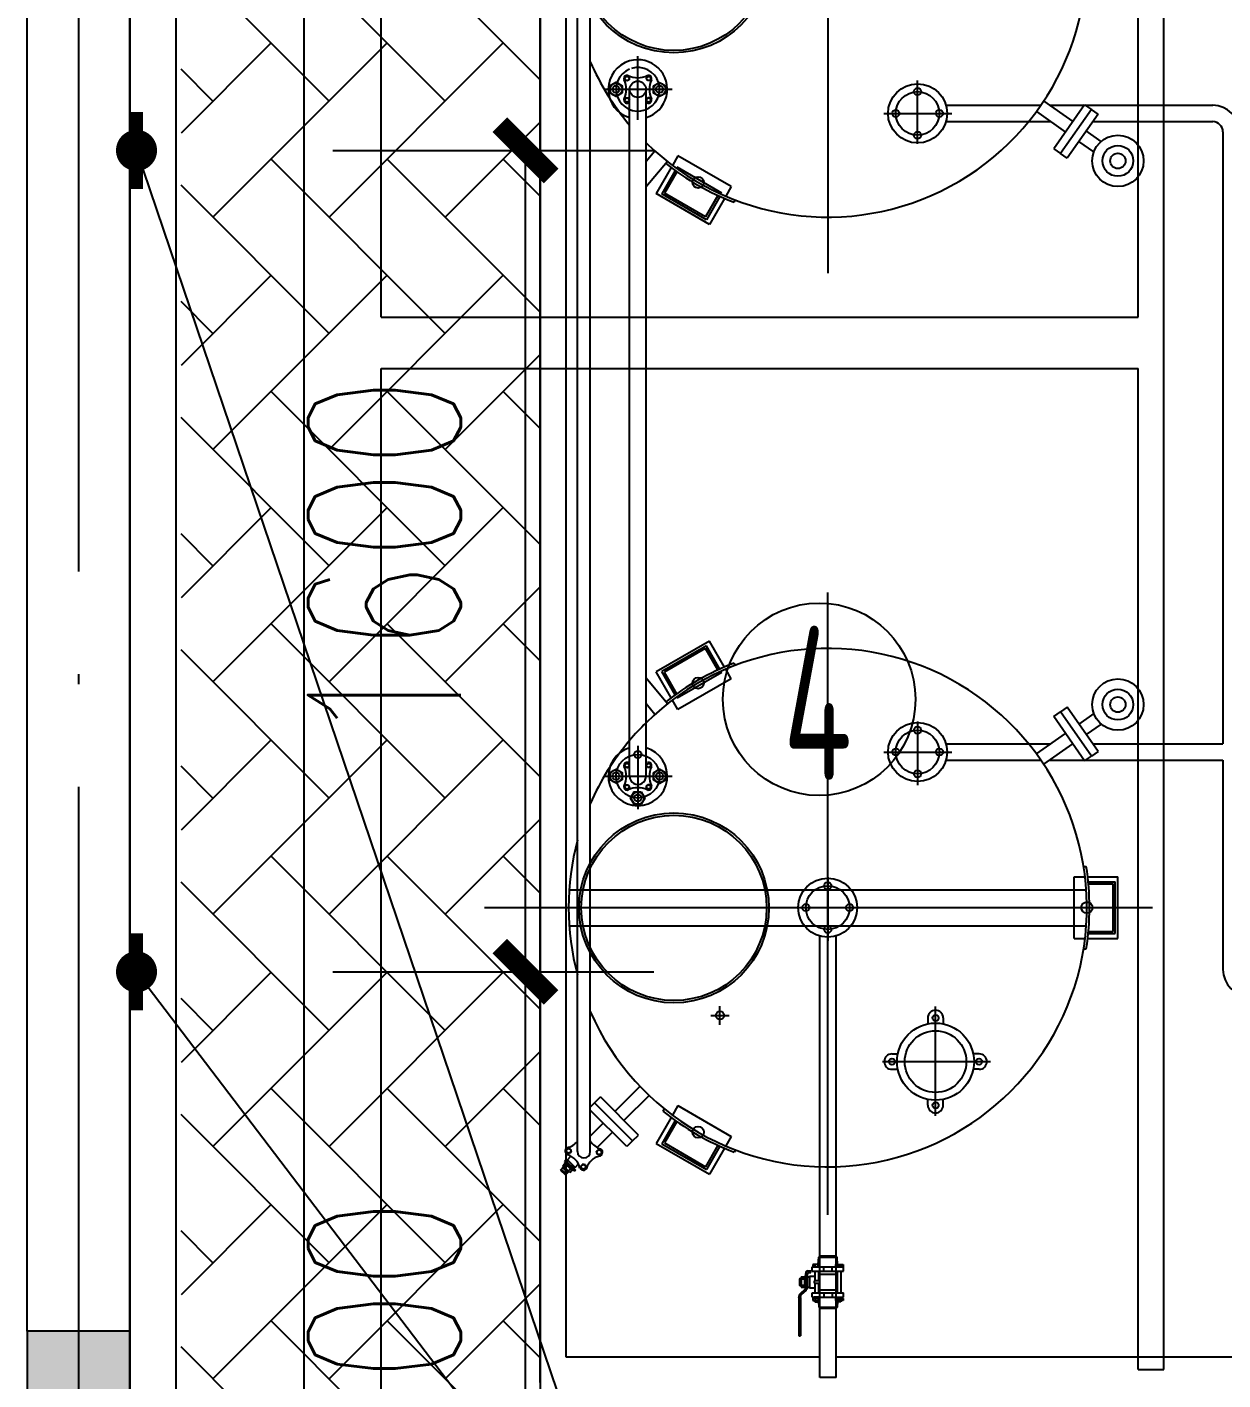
# Model space of a CAD drawing. Extents: x 36816 to 262577, y 14502 to 89811.
# Drawn here: x 211736 to 214066, y 42072 to 44707 of the extents above; entities that cross this region are included whole.
import ezdxf
from ezdxf.enums import TextEntityAlignment as Align

# ---------------------------------------------------------------- set-up
doc = ezdxf.new("R2010")
doc.units = 0
doc.header["$LTSCALE"] = 1000
doc.header["$MEASUREMENT"] = 0
doc.linetypes.add('DOTE', pattern=[2.42, 2, -0.2, 0.02, -0.2])
doc.layers.get('0').update_dxf_attribs({"color": 8})
doc.layers.get('Defpoints').update_dxf_attribs({"color": 8})
for name, color, linetype in [('3T_WOOD', 8, 'Continuous'), ('COLUMN', 8, 'Continuous'), ('DIM_LEAD', 8, 'Continuous'), ('DIM_SYMB', 8, 'Continuous'), ('DOTE', 8, 'DOTE'), ('PUB_DIM', 8, 'Continuous'), ('PUB_HATCH', 8, 'Continuous'), ('WALL', 8, 'Continuous'), ('设备', 8, 'Continuous')]:
    doc.layers.add(name, color=color, linetype=linetype)
doc.styles.add('_TCH_DIM_T3', font='simplex.shx', dxfattribs={"width": 0.705882, "bigfont": 'gbcbig.shx'})
doc.styles.get("Standard").update_dxf_attribs({"font": 'gbenor.shx', "bigfont": 'gbcbig.shx'})
doc.dimstyles.new('_TCH_ARCH&&100', dxfattribs={"dimtxt": 297.5, "dimasz": 100, "dimexe": 250, "dimexo": 300, "dimgap": 126.25, "dimtad": 1, "dimdec": 0, "dimzin": 0, "dimdsep": 46, "dimtxsty": '_TCH_DIM_T3', "dimblk": 'ARCHTICK', "dimcen": 0.09, "dimclrt": 7, "dimazin": 2, "dimtfac": 1, "dimtdec": 0, "dimtix": 1, "dimtmove": 2, "dimatfit": 3, "dimldrblk": 'ARCHTICK', "dimfxl": 0, "dimtolj": 1, "dimtzin": 0, "dimarcsym": 0})

# ---------------------------------------------------------------- blocks, each defined once
blk = doc.blocks.new('_ArchTick')
at = {"color": 0, "linetype": 'ByBlock', "const_width": 0.4}
blk.add_lwpolyline([(-0.5, -0.5), (0.5, 0.5)], dxfattribs=at)
blk = doc.blocks.new('*D29')
at = {"layer": 'Defpoints', "color": 0, "transparency": 16777216}
for p in [(212031.6, 44466.9), (212707, 44466.9), (212031.6, 42866.9)]:
    blk.add_point(p, dxfattribs=at)
at = {"layer": 'PUB_DIM', "color": 0, "lineweight": -2, "transparency": 16777216}
for p, q in [((212331.6, 44466.9), (212957, 44466.9)), ((212707, 42866.9), (212707, 44466.9)), ((212331.6, 42866.9), (212957, 42866.9))]:
    blk.add_line(p, q, dxfattribs=at)
at = {"layer": 'PUB_DIM', "color": 0, "lineweight": -2, "transparency": 16777216, "xscale": 100, "yscale": 100, "zscale": 100}
for p, rotation in [((212707, 44466.9), 90), ((212707, 42866.9), 270)]:
    blk.add_blockref('_ArchTick', p, dxfattribs=dict(at, rotation=rotation))
at = {"layer": 'PUB_DIM', "color": 7, "transparency": 16777216, "insert": (212432, 43666.9), "char_height": 297.5, "attachment_point": 5, "rotation": 90, "style": '_TCH_DIM_T3'}
blk.add_mtext('\\A1;1600', dxfattribs=at)
blk = doc.blocks.new('*D30')
at = {"layer": 'Defpoints', "color": 0, "transparency": 16777216}
for p in [(212031.6, 42866.9), (212707, 42866.9), (212031.6, 41266.9)]:
    blk.add_point(p, dxfattribs=at)
at = {"layer": 'PUB_DIM', "color": 0, "lineweight": -2, "transparency": 16777216}
for p, q in [((212331.6, 42866.9), (212957, 42866.9)), ((212707, 41266.9), (212707, 42866.9)), ((212331.6, 41266.9), (212957, 41266.9))]:
    blk.add_line(p, q, dxfattribs=at)
at = {"layer": 'PUB_DIM', "color": 0, "lineweight": -2, "transparency": 16777216, "xscale": 100, "yscale": 100, "zscale": 100}
for p, rotation in [((212707, 42866.9), 90), ((212707, 41266.9), 270)]:
    blk.add_blockref('_ArchTick', p, dxfattribs=dict(at, rotation=rotation))
at = {"layer": 'PUB_DIM', "color": 7, "transparency": 16777216, "insert": (212432, 42066.9), "char_height": 297.5, "attachment_point": 5, "rotation": 90, "style": '_TCH_DIM_T3'}
blk.add_mtext('\\A1;1600', dxfattribs=at)
blk = doc.blocks.new('_FZH')
blk.add_lwpolyline([(-0.5, -0.5), (0.5, -0.5), (0.5, 0.5), (-0.5, 0.5)], close=True)
at = {"layer": 'PUB_HATCH'}
blk.add_solid([(-0.5, -0.5), (0.5, -0.5), (-0.5, 0.5), (0.5, 0.5)], dxfattribs=at)

msp = doc.modelspace()

# ---------------------------------------------------------------- hatches: boundary and pattern name
at = {"layer": '设备'}
h = msp.add_hatch(dxfattribs=at)
h.set_pattern_fill('AR-HBONE', color=251, scale=40, angle=90, style=0)
h.set_pattern_definition([(225, (194335.38, 48748.86), (-226.2742, -3e-14), [480, -160]), (135, (194222.25, 48635.72), (-226.2742, -3e-14), [480, -160])])
h.paths.add_polyline_path([(212035.8, 41366.9), (212035.8, 45766.9), (212735.8, 45766.9), (212735.8, 41366.9)])

# ---------------------------------------------------------------- linework, layer by layer
at = {"color": 2}
for p, q in [((211935.8, 44391.9), (211935.8, 44541.9)), ((211935.8, 42791.9), (211935.8, 42941.9))]:
    msp.add_line(p, q, dxfattribs=at)
at = {"color": 2, "const_width": 25}
for points in [[(211949.1, 44391.9), (211949.1, 44541.9)], [(211949.1, 42791.9), (211949.1, 42941.9)]]:
    msp.add_lwpolyline(points, dxfattribs=at)
at = {"layer": '3T_WOOD', "color": 117}
for p, q in [((212275.8, 41116.9, 0), (212275.8, 45766.9, 0)), ((212425.8, 44141.9, 0), (212425.8, 45766.9, 0)), ((213900.8, 44141.9, 0), (213900.8, 45641.9, 0)), ((213950.8, 42091.9, 0), (213950.8, 45641.9, 0)), ((212425.8, 44141.9, 0), (213900.8, 44141.9, 0)), ((212425.8, 41116.9, 0), (212425.8, 44041.9, 0)), ((212425.8, 44041.9, 0), (213900.8, 44041.9, 0)), ((213900.8, 42091.9, 0), (213900.8, 44041.9, 0)), ((213900.8, 42091.9, 0), (213950.8, 42091.9, 0))]:
    msp.add_line(p, q, dxfattribs=at)
at = {"layer": 'DIM_LEAD'}
for p in [(211949.1, 44466.9), (211949.1, 42866.9)]:
    msp.add_line(p, (212927, 41583.1), dxfattribs=at)
at = {"layer": 'DIM_LEAD', "const_width": 40}
for points in [[(211942.7, 44485.8, 1), (211955.5, 44447.9, 1)], [(211937, 42882.8, 1), (211961.2, 42851, 1)]]:
    msp.add_lwpolyline(points, format="xyb", close=True, dxfattribs=at)
at = {"layer": 'DIM_SYMB'}
for points in [[(212364.8, 43513.1, 0, 0, 0), (212364.8, 43172.7, 40, 0, 0), (212364.8, 43022.7, 0, 0, 0)], [(213928.1, 42467.7, 0, 0, 0), (213928.1, 42808.2, 40, 0, 0), (213928.1, 42958.2, 0, 0, 0)]]:
    msp.add_lwpolyline(points, format="xyseb", dxfattribs=at)
at = {"layer": 'DOTE'}
msp.add_line((211835.8, 48066.9), (211835.8, 36066.9), dxfattribs=at)
at = {"layer": 'WALL'}
for p, q in [((211735.8, 42166.9), (211735.8, 45816.9)), ((211935.8, 42166.9), (211935.8, 45816.9))]:
    msp.add_line(p, q, dxfattribs=at)
at = {"layer": '设备', "color": 251}
for p, q in [((212025.8, 45766.9), (212025.8, 41366.9)), ((212735.8, 45766.9), (212735.8, 41366.9)), ((212735.8, 42066.9), (212735.8, 45766.9)), ((213295.8, 45440.4), (213295.8, 44228)), ((212785.8, 45314.1), (212785.8, 44421.2)), ((212808.2, 42516.7), (212808.2, 45317.3)), ((212833.2, 42516.7), (212833.2, 45316.7)), ((212925.8, 44526.5), (212925.8, 44650.2)), ((213470.8, 44479.4), (213470.8, 44603.1)), ((212859.9, 44585.9), (212992.6, 44585.9)), ((212909.8, 43247.9), (212909.8, 44585.9)), ((212941.8, 43248.8), (212941.8, 44586.8)), ((213716.7, 44562.8), (213773.3, 44523.1)), ((213404.9, 44538.8), (213537.6, 44538.8)), ((213526, 44554.8), (213711.3, 44554.8)), ((213702.3, 44542.3), (213759, 44502.6)), ((213728.1, 44554.8), (214045.8, 44554.8)), ((213796.3, 44555.9), (213736, 44469.8)), ((213809.4, 44546.7), (213749.1, 44460.7)), ((213809.4, 44546.7), (213749.1, 44460.7)), ((213822.5, 44537.5), (213762.3, 44451.5)), ((213796.3, 44555.9), (213809.4, 44546.7)), ((213822.5, 44537.5), (213809.4, 44546.7)), ((213526, 44522.8), (213687.2, 44522.8)), ((213687.2, 44522.8), (213730.2, 44522.8)), ((213812.2, 44522.8), (214045.8, 44522.8)), ((213814.3, 44463.9), (213785.2, 44484.3)), ((213828.6, 44484.4), (213799.5, 44504.7)), ((214065.8, 44502.8), (214065.8, 44496.1)), ((214065.8, 44502.8), (214065.8, 43311)), ((212959.1, 44465.5), (212941.8, 44444.9)), ((213003.9, 44456.2), (212993.1, 44437.6)), ((213107.8, 44396.2), (213003.9, 44456.2)), ((213736, 44469.8), (213749.1, 44460.7)), ((213762.3, 44451.5), (213749.1, 44460.7)), ((212983.6, 44444.9), (212941.7, 44395)), ((212990.6, 44433.3), (212961.4, 44382.6)), ((213089.3, 44383.7), (213002.3, 44434)), ((212785.8, 44421.2), (212785.8, 42116.9)), ((212998.5, 44427.5), (212972.3, 44382)), ((212998.5, 44427.5), (212972.3, 44382)), ((213001.8, 44425.2), (212977.8, 44383.5)), ((213065.3, 44322.6), (212961.4, 44382.6)), ((213059.3, 44331.8), (212972.3, 44382)), ((213057.9, 44337.2), (212977.8, 44383.5)), ((213081.9, 44378.9), (213057.9, 44337.2)), ((213085.6, 44377.2), (213059.3, 44331.8)), ((213107.8, 44396.2), (213097.1, 44377.6)), ((213094.5, 44373.3), (213065.3, 44322.6)), ((213115.8, 44370.1), (213113.3, 44365.7)), ((213295.8, 42393.3), (213295.8, 43605.7)), ((213065.3, 43511.2), (212961.4, 43451.2)), ((213094.5, 43460.5), (213065.3, 43511.2)), ((213059.3, 43502), (212972.3, 43451.7)), ((213057.9, 43496.5), (212977.8, 43450.3)), ((213081.9, 43454.9), (213057.9, 43496.5)), ((213085.6, 43456.5), (213059.3, 43502)), ((213107.8, 43437.6), (213097.1, 43456.1)), ((213115.8, 43463.7), (213113.3, 43468.1)), ((212983.6, 43388.8), (212941.8, 43438.7)), ((212990.6, 43400.5), (212961.4, 43451.2)), ((212998.5, 43406.3), (212972.3, 43451.7)), ((212998.5, 43406.3), (212972.3, 43451.7)), ((213001.8, 43408.6), (212977.8, 43450.3)), ((213089.3, 43450), (213002.3, 43399.8)), ((213107.8, 43437.6), (213003.9, 43377.6)), ((213865.8, 43437.6), (213865.8, 43437.2)), ((212959.1, 43368.3), (212941.8, 43388.9)), ((213003.9, 43377.6), (212993.1, 43396.1)), ((213762.3, 43382.3), (213749.1, 43373.1)), ((213822.5, 43296.3), (213762.3, 43382.3)), ((213470.8, 43354.4), (213470.8, 43230.6)), ((213736, 43363.9), (213749.1, 43373.1)), ((213796.3, 43277.9), (213736, 43363.9)), ((213809.4, 43287.1), (213749.1, 43373.1)), ((213809.4, 43287.1), (213749.1, 43373.1)), ((213814.3, 43369.9), (213785.2, 43349.5)), ((213828.6, 43349.4), (213799.5, 43329)), ((213702.3, 43291.5), (213759, 43331.2)), ((214065.8, 43337.6), (214065.8, 43311)), ((212925.8, 43307.2), (212925.8, 43183.5)), ((213526, 43311), (213687.2, 43311)), ((213687.2, 43311), (213730.2, 43311)), ((213716.7, 43271), (213773.3, 43310.7)), ((213812.2, 43311), (214065.8, 43311)), ((213404.9, 43295), (213537.6, 43295)), ((213526, 43279), (213711.3, 43279)), ((213728.1, 43279), (213795.5, 43279)), ((213796.3, 43277.9), (213809.4, 43287.1)), ((213797.8, 43279), (214065.8, 43279)), ((213822.5, 43296.3), (213809.4, 43287.1)), ((214065.8, 43279), (214065.8, 42871.2)), ((212859.9, 43247.9), (212992.6, 43247.9)), ((213794.4, 43071.9), (213799.5, 43071.9)), ((213295.8, 43051.2), (213295.8, 42927.5)), ((213775.8, 43051.9), (213797.2, 43051.9)), ((213775.8, 42931.9), (213775.8, 43051.9)), ((213802.3, 43051.9), (213860.8, 43051.9)), ((213803.3, 43042.1), (213855.8, 43042.1)), ((213803.3, 43042.1), (213855.8, 43042.1)), ((213803.7, 43038.1), (213851.8, 43038.1)), ((213851.8, 42945.6), (213851.8, 43038.1)), ((213855.8, 42941.6), (213855.8, 43042.1)), ((213860.8, 42931.9), (213860.8, 43051.9)), ((212791.6, 43026.4), (213799.2, 43026.4)), ((212627.3, 42991.9), (213928.3, 42991.9)), ((213229.9, 42991.9), (213362.6, 42991.9)), ((212791.6, 42956.4), (213799.2, 42956.4)), ((213280.2, 42487.1), (213280.2, 42936.2)), ((213312.2, 42487.2), (213312.2, 42936.2)), ((213775.8, 42931.9), (213797.2, 42931.9)), ((213802.3, 42931.9), (213860.8, 42931.9)), ((213803.3, 42941.6), (213855.8, 42941.6)), ((213803.7, 42945.6), (213851.8, 42945.6)), ((213794.4, 42911.9), (213799.5, 42911.9)), ((213085.8, 42763.9), (213085.8, 42799.9)), ((213505.8, 42586.5), (213505.8, 42799.6)), ((213067.8, 42781.9), (213103.8, 42781.9)), ((213490.8, 42776.9), (213490.8, 42765.4)), ((213520.8, 42776.9), (213520.8, 42765.4)), ((213402.7, 42691.9), (213612.7, 42691.9)), ((213420.8, 42706.9), (213432.3, 42706.9)), ((213590.8, 42706.9), (213579.3, 42706.9)), ((213420.8, 42676.9), (213432.3, 42676.9)), ((213590.8, 42676.9), (213579.3, 42676.9)), ((212930, 42643.7), (212881.1, 42594.8)), ((212841.5, 42611.8), (212833.2, 42603.5)), ((212841.5, 42611.8), (212852.8, 42623.1)), ((212915.7, 42537.6), (212841.5, 42611.8)), ((212915.7, 42537.6), (212841.5, 42611.8)), ((212927.1, 42548.9), (212852.8, 42623.1)), ((212947.7, 42626.1), (212898.8, 42577.2)), ((213490.8, 42606.9), (213490.8, 42618.4)), ((213520.8, 42606.9), (213520.8, 42618.4)), ((212904.4, 42526.3), (212833.2, 42597.5)), ((212977.2, 42600.1), (212974.7, 42595.7)), ((213003.9, 42606.2), (212993.1, 42587.6)), ((213003.9, 42606.2), (213107.8, 42546.2)), ((212833.2, 42546.9), (212858.5, 42572.2)), ((212990.6, 42583.3), (212961.4, 42532.6)), ((212998.5, 42577.5), (212972.3, 42532)), ((213001.8, 42575.2), (212977.8, 42533.5)), ((212846.4, 42524.8), (212876.2, 42554.5)), ((212915.7, 42537.6), (212904.4, 42526.3)), ((212915.7, 42537.6), (212927.1, 42548.9)), ((212961.4, 42532.6), (213065.3, 42472.6)), ((212977.8, 42533.5), (213057.9, 42487.2)), ((213107.8, 42546.2), (213097.1, 42527.6)), ((212785.8, 42519.7), (212789.8, 42523.3)), ((212787, 42514.4), (212785.8, 42519.7)), ((212785.8, 42513.8), (212788.8, 42510.5)), ((212788.2, 42524.4), (212785.9, 42522.2)), ((212792.1, 42512.8), (212787, 42514.4)), ((212788.7, 42500.5), (212795.6, 42507.8)), ((212789.8, 42523.3), (212794.9, 42521.7)), ((212796.1, 42516.5), (212792.1, 42512.8)), ((212794.9, 42521.7), (212796.1, 42516.5)), ((212845.2, 42517), (212849.2, 42520.7)), ((212846.4, 42511.7), (212845.2, 42517)), ((212851.6, 42510.1), (212846.4, 42511.7)), ((212849.2, 42520.7), (212854.3, 42519.1)), ((212855.5, 42513.8), (212851.6, 42510.1)), ((212851.9, 42508), (212855.4, 42511.2)), ((212855.4, 42511.2), (212851.9, 42508)), ((212855.5, 42519.7), (212853.6, 42521.7)), ((212854.3, 42519.1), (212855.5, 42513.8)), ((212972.3, 42532), (213059.3, 42481.8)), ((213081.9, 42528.9), (213057.9, 42487.2)), ((213085.6, 42527.2), (213059.3, 42481.8)), ((213085.6, 42527.2), (213059.3, 42481.8)), ((213094.5, 42523.3), (213065.3, 42472.6)), ((213115.8, 42520.1), (213113.3, 42515.7)), ((212775.2, 42480.8), (212781.2, 42487.3)), ((212775.2, 42480.8), (212785.2, 42471.4)), ((212776.6, 42482.3), (212785.7, 42473.7)), ((212779.5, 42488.9), (212783.8, 42493.5)), ((212793.1, 42476.1), (212779.5, 42488.9)), ((212780.2, 42485.1), (212781.7, 42486.8)), ((212780.2, 42485.1), (212780.4, 42484.1)), ((212789.3, 42476.6), (212780.2, 42485.1)), ((212780.4, 42484.1), (212782.3, 42486.2)), ((212788.2, 42476.7), (212780.4, 42484.1)), ((212782.2, 42486.4), (212786.5, 42490.9)), ((212785.1, 42499.1), (212783, 42496.9)), ((212783, 42496.9), (212802.4, 42478.6)), ((212783.1, 42494.2), (212784.4, 42495.6)), ((212798.1, 42480), (212783.1, 42494.2)), ((212785.1, 42499.1), (212804.5, 42480.8)), ((212787.2, 42497.1), (212789.6, 42499.7)), ((212788.7, 42500.5), (212804, 42486)), ((212790.4, 42478.6), (212794.7, 42483.2)), ((212793.1, 42476.1), (212797.4, 42480.7)), ((212798.1, 42480), (212799.5, 42481.4)), ((212800.8, 42484.3), (212803.2, 42486.8)), ((212804.5, 42480.8), (212802.4, 42478.6)), ((212804, 42486), (212810.2, 42492.6)), ((212813, 42484.3), (212814.9, 42482.2)), ((212818.4, 42492.3), (212814.5, 42488.6)), ((212814.5, 42488.6), (212815.7, 42483.4)), ((212815.7, 42483.4), (212820.8, 42481.8)), ((212823.6, 42490.7), (212818.4, 42492.3)), ((212820.8, 42481.8), (212824.8, 42485.4)), ((212823.3, 42481.7), (212825.7, 42483.8)), ((212825.7, 42483.8), (212823.3, 42481.7)), ((212824.8, 42485.4), (212823.6, 42490.7)), ((213280.2, 42076.9), (213280.2, 42487.1)), ((213312.2, 42076.9), (213312.2, 42487.2)), ((212791.2, 42477.9), (212785.2, 42471.4)), ((212788.2, 42476.7), (212790.2, 42478.8)), ((212789.3, 42476.6), (212788.2, 42476.7)), ((212789.3, 42476.6), (212790.8, 42478.2)), ((213280.6, 42296.9), (213266.6, 42296.9)), ((213266.6, 42296.9), (213266.6, 42292.4)), ((213270.8, 42296.7), (213270.8, 42292.6)), ((213276.7, 42296.5), (213276.7, 42292.7)), ((213277.4, 42296.9), (213278.6, 42311.3)), ((213278.6, 42311.3), (213280.9, 42313.7)), ((213278.6, 42311.3), (213280.9, 42313.7)), ((213278.6, 42311.3), (213313.9, 42311.3)), ((213278.6, 42311.3), (213313.9, 42311.3)), ((213280.6, 42292.4), (213280.6, 42296.9)), ((213280.9, 42313.7), (213311.4, 42313.7)), ((213280.9, 42313.7), (213311.4, 42313.7)), ((213313.9, 42311.3), (213311.4, 42313.7)), ((213313.9, 42311.3), (213311.4, 42313.7)), ((213311.9, 42292.4), (213311.9, 42296.9)), ((213311.9, 42296.9), (213325.9, 42296.9)), ((213315.1, 42296.9), (213313.9, 42311.3)), ((213315.8, 42296.5), (213315.8, 42292.7)), ((213321.7, 42296.7), (213321.7, 42292.6)), ((213325.9, 42296.9), (213325.9, 42292.4)), ((213241.4, 42269.5), (213240.6, 42268.6)), ((213240.6, 42268.6), (213240.6, 42256.6)), ((213240.6, 42268.6), (213243.8, 42268.6)), ((213241.4, 42269.5), (213241.4, 42255.7)), ((213241.4, 42269.5), (213243.8, 42269.5)), ((213243.8, 42273), (213243.8, 42252.3)), ((213243.8, 42273), (213250.8, 42273)), ((213243.8, 42268.8), (213250.8, 42268.8)), ((213250.8, 42274.1), (213250.8, 42251.2)), ((213250.8, 42274.1), (213253, 42274.1)), ((213253, 42251.6), (213253, 42279.4)), ((213256.3, 42252.8), (213256.3, 42278.6)), ((213256.3, 42273), (213260.1, 42273)), ((213257.9, 42284.4), (213263.1, 42284.4)), ((213258.8, 42281), (213263.1, 42281)), ((213260.1, 42274.2), (213260.1, 42251)), ((213260.1, 42274.2), (213270.8, 42274.2)), ((213263.1, 42281), (213263.1, 42284.4)), ((213265.7, 42283.6), (213265.7, 42292.2)), ((213265.7, 42292.2), (213326.8, 42292.2)), ((213265.7, 42283.6), (213326.8, 42283.6)), ((213266.6, 42292.4), (213280.6, 42292.4)), ((213270.8, 42283.6), (213270.8, 42264.8)), ((213277, 42292.2), (213277, 42292.4)), ((213277.8, 42283.6), (213277.8, 42264.8)), ((213277.8, 42278.1), (213314.3, 42278.1)), ((213288.3, 42283.6), (213288.3, 42292.2)), ((213304.3, 42283.6), (213304.3, 42292.2)), ((213325.9, 42292.4), (213311.9, 42292.4)), ((213314.3, 42283.6), (213314.3, 42241.6)), ((213315.5, 42292.2), (213315.5, 42292.4)), ((213315.5, 42292.2), (213315.5, 42292.4)), ((213321.3, 42283.6), (213321.3, 42241.6)), ((213321.3, 42283.6), (213321.3, 42241.6)), ((213326.8, 42283.6), (213326.8, 42292.2)), ((213241.4, 42255.7), (213240.6, 42256.6)), ((213240.6, 42256.6), (213243.8, 42256.6)), ((213241.4, 42255.7), (213243.8, 42255.7)), ((213251.3, 42247.9), (213242.2, 42239.7)), ((213243.8, 42256.4), (213250.8, 42256.4)), ((213243.8, 42252.3), (213250.8, 42252.3)), ((213253.5, 42246.7), (213244.2, 42238.2)), ((213250.8, 42251.2), (213253, 42251.2)), ((213256.3, 42252.3), (213260.1, 42252.3)), ((213260.1, 42251), (213270.8, 42251)), ((213269.4, 42264.8), (213269.4, 42260.6)), ((213280.3, 42264.8), (213269.4, 42264.8)), ((213269.4, 42260.6), (213280.3, 42260.6)), ((213270.8, 42260.6), (213270.8, 42241.6)), ((213277.8, 42260.6), (213277.8, 42241.6)), ((213277.8, 42247.1), (213314.3, 42247.1)), ((213280.3, 42260.6), (213280.3, 42264.8)), ((213238.4, 42232.7), (213243.4, 42232.7)), ((213239.2, 42232.7), (213239.2, 42233.3)), ((213239.2, 42232.7), (213239.2, 42158.1)), ((213242.5, 42232.7), (213242.5, 42234.5)), ((213242.5, 42232.7), (213242.5, 42158.1)), ((213265.7, 42233), (213265.7, 42241.6)), ((213265.7, 42241.6), (213326.8, 42241.6)), ((213265.7, 42233), (213326.8, 42233)), ((213280.7, 42230.8), (213266.7, 42230.8)), ((213266.7, 42230.8), (213266.7, 42226.3)), ((213266.7, 42226.3), (213280.7, 42226.3)), ((213268.9, 42232.8), (213268.9, 42231)), ((213279, 42232.8), (213268.9, 42232.8)), ((213268.9, 42231), (213279, 42231)), ((213270.9, 42226.2), (213270.9, 42223.8)), ((213270.9, 42223.8), (213277.9, 42223.8)), ((213271, 42230.6), (213271, 42226.5)), ((213276.9, 42230.4), (213276.9, 42226.5)), ((213277, 42233), (213277, 42232.8)), ((213277.7, 42223.8), (213278.6, 42213.9)), ((213277.9, 42223.8), (213277.9, 42226.2)), ((213279, 42231), (213279, 42232.8)), ((213280.7, 42226.3), (213280.7, 42230.8)), ((213288.3, 42241.6), (213288.3, 42233)), ((213304.3, 42241.6), (213304.3, 42233)), ((213311.8, 42226.3), (213311.8, 42230.8)), ((213311.8, 42230.8), (213325.8, 42230.8)), ((213325.8, 42226.3), (213311.8, 42226.3)), ((213313.5, 42231), (213313.5, 42232.8)), ((213313.5, 42232.8), (213323.6, 42232.8)), ((213323.6, 42231), (213313.5, 42231)), ((213314.8, 42223.8), (213313.9, 42213.9)), ((213314.6, 42223.8), (213314.6, 42226.2)), ((213321.6, 42223.8), (213314.6, 42223.8)), ((213315.5, 42233), (213315, 42226.3)), ((213315.5, 42233), (213315.5, 42232.8)), ((213315.6, 42230.4), (213315.6, 42226.5)), ((213321.5, 42230.6), (213321.5, 42226.5)), ((213321.6, 42226.2), (213321.6, 42223.8)), ((213323.6, 42232.8), (213323.6, 42231)), ((213325.8, 42230.8), (213325.8, 42226.3)), ((213326.8, 42233), (213326.8, 42241.6)), ((213278.6, 42213.9), (213313.9, 42213.9)), ((213278.6, 42213.9), (213280.9, 42211.5)), ((213280.9, 42211.5), (213311.4, 42211.5)), ((213313.9, 42213.9), (213311.4, 42211.5)), ((213239.2, 42158.1), (213242.5, 42158.1)), ((212785.8, 42116.9), (213280.2, 42116.9)), ((213312.2, 42116.9), (215085.8, 42116.9)), ((213312.2, 42076.9), (213280.2, 42076.9))]:
    msp.add_line(p, q, dxfattribs=at)
msp.add_lwpolyline([(211935.8, 41266.9), (215185.8, 41266.9), (215185.8, 45816.9), (211935.8, 45816.9), (211935.8, 41266.9)], dxfattribs=at)
at = {"layer": '设备', "color": 251, "flags": 128}
for points in [[(212895.3, 44579), (212883.3, 44572), (212871.3, 44579), (212871.3, 44592.8), (212883.3, 44599.7), (212895.3, 44592.8)], [(212908.8, 44604.6), (212904.8, 44602.3), (212900.8, 44604.6), (212900.8, 44609.2), (212904.8, 44611.6), (212908.8, 44609.2)], [(212944.5, 44602.9), (212942.2, 44606.9), (212944.5, 44610.9), (212949.1, 44610.9), (212951.4, 44606.9), (212949.1, 44602.9)], [(212956.3, 44592.4), (212968.3, 44599.4), (212980.3, 44592.4), (212980.3, 44578.6), (212968.3, 44571.6), (212956.3, 44578.6)], [(212907.1, 44568.9), (212909.4, 44564.9), (212907.1, 44560.9), (212902.5, 44560.9), (212900.2, 44564.9), (212902.5, 44568.9)], [(212942.8, 44567.2), (212946.8, 44569.6), (212950.8, 44567.2), (212950.8, 44562.6), (212946.8, 44560.3), (212942.8, 44562.6)], [(212908.8, 43266.6), (212904.8, 43264.3), (212900.8, 43266.6), (212900.8, 43271.2), (212904.8, 43273.6), (212908.8, 43271.2)], [(212944.5, 43264.9), (212942.2, 43268.9), (212944.5, 43272.9), (212949.1, 43272.9), (212951.4, 43268.9), (212949.1, 43264.9)], [(212895.3, 43241), (212883.3, 43234), (212871.3, 43241), (212871.3, 43254.8), (212883.3, 43261.7), (212895.3, 43254.8)], [(212956.3, 43254.4), (212968.3, 43261.4), (212980.3, 43254.4), (212980.3, 43240.6), (212968.3, 43233.6), (212956.3, 43240.6)], [(212907.1, 43230.9), (212909.4, 43226.9), (212907.1, 43222.9), (212902.5, 43222.9), (212900.2, 43226.9), (212902.5, 43230.9)], [(212942.8, 43229.2), (212946.8, 43231.6), (212950.8, 43229.2), (212950.8, 43224.6), (212946.8, 43222.3), (212942.8, 43224.6)], [(212932.6, 43217.2), (212939.5, 43205.2), (212932.6, 43193.2), (212918.7, 43193.2), (212911.8, 43205.2), (212918.7, 43217.2)]]:
    msp.add_lwpolyline(points, close=True, dxfattribs=at)
at = {"layer": '设备', "color": 251}
for centre, radius in [((212995.8, 44841.9), 185), ((212995.8, 44841.9), 180.5), ((212883.3, 44585.7), 12), ((212883.3, 44585.9), 7), ((212904.8, 44606.9), 4), ((212925.8, 44585.9), 16), ((212946.8, 44606.9), 4), ((212968.3, 44585.7), 12), ((212968.3, 44585.9), 7), ((213470.8, 44538.8), 57.5), ((213470.8, 44581.3), 7), ((212904.8, 44564.9), 4), ((212946.8, 44564.9), 4), ((213470.8, 44538.8), 42.5), ((213428.3, 44538.8), 7), ((213513.3, 44538.8), 7), ((213470.8, 44496.3), 7), ((213861.1, 44446.4), 50), ((213861.1, 44446.4), 30), ((213861.1, 44446.4), 15), ((213043.3, 44404.5), 11), ((213279.1, 43397.7), 187.5), ((213043.3, 43429.2), 11), ((213861.1, 43387.4), 50), ((213861.1, 43387.4), 30), ((213861.1, 43387.4), 15), ((213470.8, 43295), 57.5), ((213470.8, 43295), 42.5), ((213470.8, 43337.5), 7), ((212925.8, 43290.4), 7), ((213428.3, 43295), 7), ((213513.3, 43295), 7), ((212925.8, 43247.9), 42.5), ((212904.8, 43268.9), 4), ((212946.8, 43268.9), 4), ((212883.3, 43247.7), 12), ((212883.3, 43247.9), 7), ((212968.3, 43247.7), 12), ((212968.3, 43247.9), 7), ((213470.8, 43252.5), 7), ((212904.8, 43226.9), 4), ((212946.8, 43226.9), 4), ((212925.8, 43205.2), 12), ((212925.8, 43205.4), 7), ((212996.2, 42991.4), 185), ((212996.2, 42991.4), 180.5), ((213295.8, 42991.9), 57.5), ((213295.8, 42991.9), 42.5), ((213295.8, 43034.4), 7), ((213253.3, 42991.9), 7), ((213338.3, 42991.9), 7), ((213800.8, 42991.9), 11), ((213295.8, 42949.4), 7), ((213085.8, 42781.9), 8), ((213505.8, 42776.9), 6), ((213505.8, 42691.9), 75), ((213505.8, 42691.9), 60), ((213420.8, 42691.9), 6), ((213590.8, 42691.9), 6), ((213505.8, 42606.9), 6), ((213043.3, 42554.5), 11), ((212791, 42518.1), 4.47), ((212850.4, 42515.4), 4.47), ((212819.6, 42487), 4.47)]:
    msp.add_circle(centre, radius, dxfattribs=at)
for centre, radius, start, end in [((213295.8, 44841.9), 505, 225.4895, 156.3676), ((212925.8, 44585.9), 57.5, 106.1564, 253.8436), ((212925.8, 44585.9), 57.5, 286.1301, 106.1564), ((213295.8, 44841.9), 505, 203.6324, 220.1502), ((212925.8, 44585.9), 42.5, 112.1152, 106.948), ((212904.8, 44606.9), 6, 65.8105, 204.1895), ((212858.1, 44585.9), 45.2, 335.8105, 24.1895), ((212925.8, 44653.7), 45.2, 245.8105, 294.1895), ((212925.8, 44653.7), 45.2, 245.8105, 249.2929), ((212946.8, 44606.9), 6, 335.8105, 114.1895), ((212993.6, 44585.9), 45.2, 155.8105, 204.1895), ((212904.8, 44564.9), 6, 155.8105, 294.1895), ((212925.8, 44585.9), 16, 356.7735, 3.2265), ((212946.8, 44564.9), 6, 245.8105, 24.1895), ((212925.8, 44518.2), 45.2, 110.7071, 114.1895), ((212925.8, 44518.2), 45.2, 110.7071, 114.1895), ((212925.8, 44518.2), 45.2, 110.7071, 114.1895), ((212925.8, 44518.2), 45.2, 64.3169, 69.3272), ((214045.8, 44502.8), 52, 0, 90), ((214045.8, 44502.8), 20, 0, 90), ((213295.8, 44841.9), 510, 231.7978, 249.0248), ((213295.8, 42991.9), 505, 203.6324, 134.5105), ((213295.8, 42991.9), 510, 110.9752, 128.2022), ((213295.8, 42991.9), 505, 134.5105, 139.8498), ((213295.8, 42991.9), 505, 139.8498, 156.3676), ((212925.8, 43247.9), 57.5, 106.1564, 73.8699), ((212904.8, 43268.9), 6, 65.8105, 204.1895), ((212925.8, 43315.7), 45.2, 245.8105, 249.2929), ((212925.8, 43315.7), 45.2, 290.6728, 294.1895), ((212946.8, 43268.9), 6, 335.8105, 114.1895), ((212858.1, 43247.9), 45.2, 335.8105, 24.1895), ((212925.8, 43247.9), 16, 179.8185, 3.2265), ((212993.6, 43247.9), 45.2, 155.8105, 204.1895), ((212904.8, 43226.9), 6, 155.8105, 294.1895), ((212925.8, 43180.2), 45.2, 65.8105, 114.1895), ((212946.8, 43226.9), 6, 245.8105, 24.1895), ((213295.8, 42991.9), 505, 164.9371, 195.0629), ((213295.8, 42991.9), 510, 350.9752, 9.0248), ((214117.8, 42871.2), 52, 180, 270), ((213505.8, 42776.9), 15, 0, 180), ((213420.8, 42691.9), 15, 90, 270), ((213590.8, 42691.9), 15, 270, 90), ((213295.8, 42991.9), 510, 230.9752, 249.0248), ((213505.8, 42606.9), 15, 180, 0), ((212781.3, 42558.2), 34.5, 281.2997, 321.0444), ((212863.2, 42554.9), 34.5, 209.4972, 254.0947), ((212790.4, 42518), 6.19, 128.9368, 222.2624), ((212779.2, 42477.4), 34.5, 11.2997, 73.8198), ((212820.7, 42516.7), 12.5, 180, 0), ((212858.8, 42474.2), 34.5, 101.5746, 163.8198), ((212850.9, 42515.5), 6.19, 308.9368, 42.2624), ((212819.5, 42486.5), 6.19, 223.132, 316.4576), ((213257.9, 42279.4), 4.97, 90, 180), ((213258.8, 42278.6), 2.49, 90, 180), ((213248, 42251.6), 4.97, 312.0953, 0), ((213248, 42252.8), 8.29, 312.0953, 0), ((213247.5, 42233.3), 8.29, 132.0953, 180), ((213247.5, 42234.5), 4.97, 132.0953, 180)]:
    msp.add_arc(centre, radius, start, end, dxfattribs=at)

# ---------------------------------------------------------------- block references
at = {"layer": 'COLUMN', "xscale": 200, "yscale": 200, "zscale": 200}
msp.add_blockref('_FZH', (211835.8, 42066.9), dxfattribs=at)

# ---------------------------------------------------------------- texts
at = {"layer": '设备', "color": 251, "width": 0.7}
msp.add_text('4', height=300, dxfattribs=at).set_placement((213275.8, 43390.7), align=Align.MIDDLE)

# ---------------------------------------------------------------- dimensions: what is measured, and where the dimension line sits
at = {"layer": 'PUB_DIM'}
for p1, p2, picture, middle in [((212031.6, 42866.9), (212031.6, 44466.9), '*D29', (212432, 43666.9)), ((212031.6, 41266.9), (212031.6, 42866.9), '*D30', (212432, 42066.9))]:
    dim = msp.add_aligned_dim(p1=p1, p2=p2, distance=-675.3, dimstyle='_TCH_ARCH&&100', dxfattribs=at)
    dim.commit()
    dim.dimension.update_dxf_attribs({"geometry": picture, "text_midpoint": middle})

doc.saveas('drawing.dxf')
